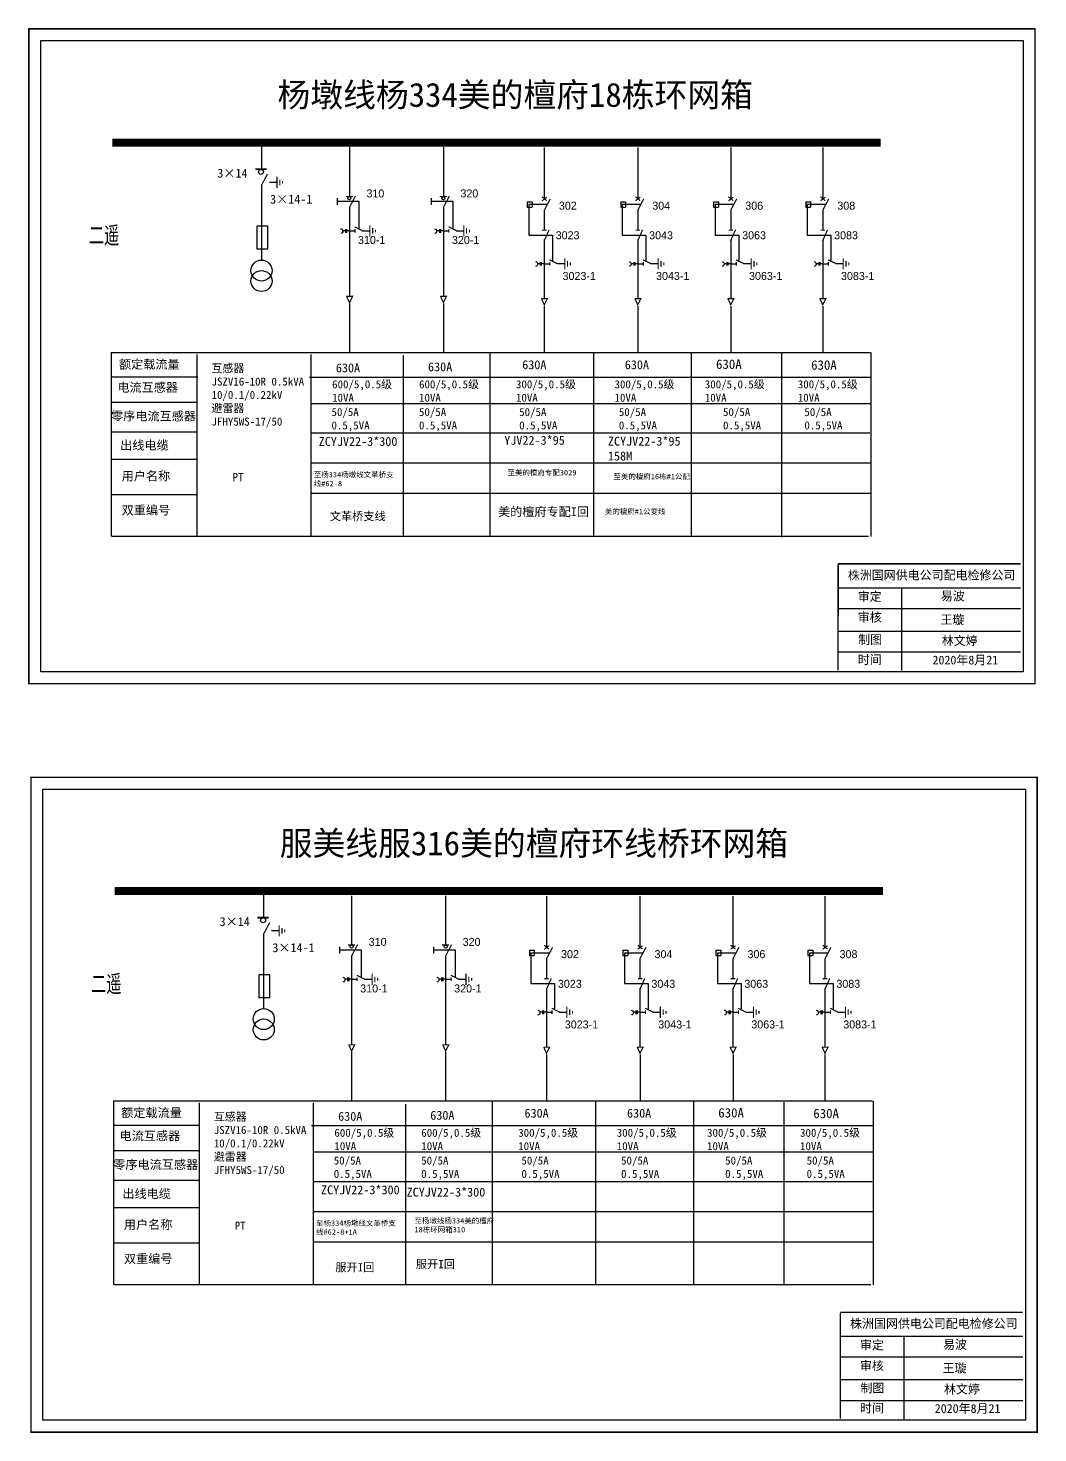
# Model space of a CAD drawing. Extents: x -45 to 361, y -442 to -263.
# Drawn here: x -44.9 to 81.1, y -441.8 to -266.6 of the extents above; entities that cross this region are included whole.
import ezdxf

# ---------------------------------------------------------------- set-up
doc = ezdxf.new("R2010")
doc.units = 0
doc.header["$LTSCALE"] = 0.774411
doc.linetypes.add('ACAD_ISO02W100', pattern=[15, 12, -3])
doc.linetypes.add('CENTER', pattern=[50.8, 31.75, -6.35, 6.35, -6.35])
doc.layers.get('0').update_dxf_attribs({"linetype": 'CONTINUOUS'})
doc.layers.add('2', color=7, linetype='CONTINUOUS')
doc.layers.add('3', color=7, linetype='CONTINUOUS')
doc.styles.add('hztxt_txtstyle_0.00_0_0', font='simkai.ttf')
doc.styles.add('hztxt_txtstyle_1.80_0_0', font='', dxfattribs={"height": 1.8, "bigfont": 'hztxt.shx'})
doc.styles.add('hztxt_txtstyle_2.70_0_0', font='simkai.ttf', dxfattribs={"height": 2.7})
doc.styles.add('字体', font='simkai_0.ttf', dxfattribs={"height": 2.5})
doc.styles.add('宋体', font='', dxfattribs={"width": 0.65})
doc.styles.get('hztxt_txtstyle_1.80_0_0').set_extended_font_data('hztxt')
doc.styles.get('宋体').set_extended_font_data('SimSun')

# ---------------------------------------------------------------- blocks, each defined once
blk = doc.blocks.new('JD')
for points in [[(-2, 0.2), (-2, -0.2), (2, 0.2), (2, -0.2)], [(1, -1.2), (1, -0.8), (-1, -1.2), (-1, -0.8)], [(-0.5, -1.8), (-0.5, -2.2), (0.5, -1.8), (0.5, -2.2)]]:
    blk.add_trace(points)

msp = doc.modelspace()

# ---------------------------------------------------------------- linework, layer by layer
at = {"color": 0}
for p, q in [((-15.78, -280.84, 0.01), (-15.78, -284.13, 0.01)), ((-4.8, -281.44, 0.01), (-4.8, -287.55, 0.01)), ((6.92, -281.44, 0.01), (6.92, -287.55, 0.01)), ((19.51, -281.47, 0.01), (19.51, -287.89, 0.01)), ((31.17, -281.47, 0.01), (31.17, -287.89, 0.01)), ((42.76, -281.47, 0.01), (42.76, -287.89, 0.01)), ((54.24, -281.47, 0.01), (54.24, -287.89, 0.01)), ((-15.77, -286.16, 0.01), (-15.77, -295.49, 0.01)), ((-14.78, -285.79, 0.01), (-13.84, -285.79, 0.01)), ((-4.8, -288.91, 0.01), (-4.8, -300.01, 0.01)), ((6.92, -288.91, 0.01), (6.92, -300.01, 0.01)), ((17.38, -288.24, 0.01), (17.98, -288.24, 0.01)), ((17.38, -288.24, 0.01), (17.38, -288.9, 0.01)), ((17.38, -288.9, 0.01), (17.98, -288.9, 0.01)), ((17.98, -288.24, 0.01), (17.98, -288.9, 0.01)), ((29.04, -288.24, 0.01), (29.63, -288.24, 0.01)), ((29.04, -288.24, 0.01), (29.04, -288.9, 0.01)), ((29.04, -288.9, 0.01), (29.63, -288.9, 0.01)), ((29.63, -288.24, 0.01), (29.63, -288.9, 0.01)), ((40.63, -288.24, 0.01), (41.23, -288.24, 0.01)), ((40.63, -288.24, 0.01), (40.63, -288.9, 0.01)), ((40.63, -288.9, 0.01), (41.23, -288.9, 0.01)), ((41.23, -288.24, 0.01), (41.23, -288.9, 0.01)), ((52.11, -288.24, 0.01), (52.71, -288.24, 0.01)), ((52.11, -288.24, 0.01), (52.11, -288.9, 0.01)), ((52.11, -288.9, 0.01), (52.71, -288.9, 0.01)), ((52.71, -288.24, 0.01), (52.71, -288.9, 0.01)), ((19.51, -289.25, 0.01), (19.51, -291.73, 0.01)), ((31.17, -289.25, 0.01), (31.17, -291.73, 0.01)), ((42.76, -289.25, 0.01), (42.76, -291.73, 0.01)), ((54.24, -289.25, 0.01), (54.24, -291.73, 0.01)), ((-4.8, -291.86, 0.01), (-4.11, -291.86, 0.01)), ((-3.2, -291.84, 0.01), (-2.26, -291.84, 0.01)), ((6.92, -291.86, 0.01), (7.61, -291.86, 0.01)), ((8.51, -291.84, 0.01), (9.45, -291.84, 0.01)), ((19.51, -292.96, 0.01), (19.51, -300.27, 0.01)), ((31.17, -292.96, 0.01), (31.17, -300.27, 0.01)), ((42.76, -292.96, 0.01), (42.76, -300.27, 0.01)), ((54.24, -292.96, 0.01), (54.24, -300.27, 0.01)), ((19.51, -295.96, 0.01), (20.2, -295.96, 0.01)), ((21.1, -295.95, 0.01), (22.04, -295.95, 0.01)), ((31.17, -295.96, 0.01), (31.86, -295.96, 0.01)), ((32.76, -295.95, 0.01), (33.7, -295.95, 0.01)), ((42.76, -295.96, 0.01), (43.45, -295.96, 0.01)), ((44.36, -295.95, 0.01), (45.3, -295.95, 0.01)), ((54.24, -295.96, 0.01), (54.93, -295.96, 0.01)), ((55.83, -295.95, 0.01), (56.78, -295.95, 0.01)), ((-23.72, -310.12, 0.01), (-34.43, -310.12, 0.01)), ((-23.76, -313.26, 0.01), (-34.47, -313.26, 0.01)), ((-23.76, -316.98, 0.01), (-34.47, -316.98, 0.01)), ((-23.8, -320.37, 0.01), (-34.51, -320.37, 0.01)), ((-23.77, -324.78, 0.01), (-34.47, -324.78, 0.01)), ((-15.5, -374.22, 0.01), (-15.5, -377.51, 0.01)), ((-4.52, -374.82, 0.01), (-4.52, -380.93, 0.01)), ((7.2, -374.82, 0.01), (7.2, -380.93, 0.01)), ((19.79, -374.85, 0.01), (19.79, -381.27, 0.01)), ((31.44, -374.85, 0.01), (31.44, -381.27, 0.01)), ((43.04, -374.85, 0.01), (43.04, -381.27, 0.01)), ((54.52, -374.85, 0.01), (54.52, -381.27, 0.01)), ((-15.49, -379.54, 0.01), (-15.49, -388.87, 0.01)), ((-14.51, -379.17, 0.01), (-13.56, -379.17, 0.01)), ((17.66, -381.62, 0.01), (18.26, -381.62, 0.01)), ((17.66, -381.62, 0.01), (17.66, -382.28, 0.01)), ((18.26, -381.62, 0.01), (18.26, -382.28, 0.01)), ((29.31, -381.62, 0.01), (29.91, -381.62, 0.01)), ((29.31, -381.62, 0.01), (29.31, -382.28, 0.01)), ((29.91, -381.62, 0.01), (29.91, -382.28, 0.01)), ((40.91, -381.62, 0.01), (41.51, -381.62, 0.01)), ((40.91, -381.62, 0.01), (40.91, -382.28, 0.01)), ((41.51, -381.62, 0.01), (41.51, -382.28, 0.01)), ((52.39, -381.62, 0.01), (52.99, -381.62, 0.01)), ((52.39, -381.62, 0.01), (52.39, -382.28, 0.01)), ((52.99, -381.62, 0.01), (52.99, -382.28, 0.01)), ((-4.52, -382.29, 0.01), (-4.52, -393.4, 0.01)), ((7.2, -382.29, 0.01), (7.2, -393.4, 0.01)), ((17.66, -382.28, 0.01), (18.26, -382.28, 0.01)), ((19.79, -382.63, 0.01), (19.79, -385.11, 0.01)), ((29.31, -382.28, 0.01), (29.91, -382.28, 0.01)), ((31.44, -382.63, 0.01), (31.44, -385.11, 0.01)), ((40.91, -382.28, 0.01), (41.51, -382.28, 0.01)), ((43.04, -382.63, 0.01), (43.04, -385.11, 0.01)), ((52.39, -382.28, 0.01), (52.99, -382.28, 0.01)), ((54.52, -382.63, 0.01), (54.52, -385.11, 0.01)), ((-4.52, -385.24, 0.01), (-3.83, -385.24, 0.01)), ((-2.93, -385.22, 0.01), (-1.99, -385.22, 0.01)), ((7.2, -385.24, 0.01), (7.89, -385.24, 0.01)), ((8.79, -385.22, 0.01), (9.73, -385.22, 0.01)), ((19.79, -386.35, 0.01), (19.79, -393.65, 0.01)), ((31.44, -386.35, 0.01), (31.44, -393.65, 0.01)), ((43.04, -386.35, 0.01), (43.04, -393.65, 0.01)), ((54.52, -386.35, 0.01), (54.52, -393.65, 0.01)), ((19.79, -389.35, 0.01), (20.48, -389.35, 0.01)), ((21.38, -389.33, 0.01), (22.32, -389.33, 0.01)), ((31.44, -389.35, 0.01), (32.14, -389.35, 0.01)), ((33.04, -389.33, 0.01), (33.98, -389.33, 0.01)), ((43.04, -389.35, 0.01), (43.73, -389.35, 0.01)), ((44.64, -389.33, 0.01), (45.58, -389.33, 0.01)), ((54.52, -389.35, 0.01), (55.21, -389.35, 0.01)), ((56.11, -389.33, 0.01), (57.05, -389.33, 0.01)), ((-23.44, -403.5, 0.01), (-34.15, -403.5, 0.01)), ((-23.49, -406.65, 0.01), (-34.19, -406.65, 0.01)), ((-23.49, -410.36, 0.01), (-34.19, -410.36, 0.01)), ((-23.53, -413.75, 0.01), (-34.23, -413.75, 0.01)), ((-23.49, -418.16, 0.01), (-34.19, -418.16, 0.01))]:
    msp.add_line(p, q, dxfattribs=at)
at = {"color": 0, "linetype": 'ACAD_ISO02W100'}
for p, q in [((17.57, -288.58, 0.01), (17.57, -292.39, 0.01)), ((19.81, -288.58, 0.01), (17.57, -288.58, 0.01)), ((29.23, -288.58, 0.01), (29.23, -292.39, 0.01)), ((31.47, -288.58, 0.01), (29.23, -288.58, 0.01)), ((40.82, -288.58, 0.01), (40.82, -292.39, 0.01)), ((43.06, -288.58, 0.01), (40.82, -288.58, 0.01)), ((52.3, -288.58, 0.01), (52.3, -292.39, 0.01)), ((54.54, -288.58, 0.01), (52.3, -288.58, 0.01)), ((17.57, -292.39, 0.01), (20.52, -292.39, 0.01)), ((20.52, -292.39, 0.01), (20.52, -295.54, 0.01)), ((29.23, -292.39, 0.01), (32.18, -292.39, 0.01)), ((32.18, -292.39, 0.01), (32.18, -295.54, 0.01)), ((40.82, -292.39, 0.01), (43.78, -292.39, 0.01)), ((43.78, -292.39, 0.01), (43.78, -295.54, 0.01)), ((52.3, -292.39, 0.01), (55.26, -292.39, 0.01)), ((55.26, -292.39, 0.01), (55.26, -295.54, 0.01)), ((17.85, -381.96, 0.01), (17.85, -385.77, 0.01)), ((20.09, -381.96, 0.01), (17.85, -381.96, 0.01)), ((29.5, -381.96, 0.01), (29.5, -385.77, 0.01)), ((31.74, -381.96, 0.01), (29.5, -381.96, 0.01)), ((41.1, -381.96, 0.01), (41.1, -385.77, 0.01)), ((43.34, -381.96, 0.01), (41.1, -381.96, 0.01)), ((52.58, -381.96, 0.01), (52.58, -385.77, 0.01)), ((54.82, -381.96, 0.01), (52.58, -381.96, 0.01)), ((17.85, -385.77, 0.01), (20.8, -385.77, 0.01)), ((20.8, -385.77, 0.01), (20.8, -388.92, 0.01)), ((29.5, -385.77, 0.01), (32.46, -385.77, 0.01)), ((32.46, -385.77, 0.01), (32.46, -388.92, 0.01)), ((41.1, -385.77, 0.01), (44.06, -385.77, 0.01)), ((44.06, -385.77, 0.01), (44.06, -388.92, 0.01)), ((52.58, -385.77, 0.01), (55.53, -385.77, 0.01)), ((55.53, -385.77, 0.01), (55.53, -388.92, 0.01))]:
    msp.add_line(p, q, dxfattribs=at)
at = {"color": 0, "linetype": 'CENTER'}
for p, q in [((-4.79, -300.91, 0.01), (-4.79, -307.05, 0.01)), ((6.92, -300.91, 0.01), (6.92, -307.05, 0.01)), ((19.51, -301.25, 0.01), (19.51, -307.02, 0.01)), ((31.17, -301.25, 0.01), (31.17, -307.02, 0.01)), ((42.77, -301.25, 0.01), (42.77, -307.02, 0.01)), ((54.24, -301.25, 0.01), (54.24, -307.02, 0.01)), ((-4.52, -394.29, 0.01), (-4.52, -400.43, 0.01)), ((7.2, -394.29, 0.01), (7.2, -400.43, 0.01)), ((19.79, -394.63, 0.01), (19.79, -400.4, 0.01)), ((31.45, -394.63, 0.01), (31.45, -400.4, 0.01)), ((43.05, -394.63, 0.01), (43.05, -400.4, 0.01)), ((54.52, -394.63, 0.01), (54.52, -400.4, 0.01))]:
    msp.add_line(p, q, dxfattribs=at)
at = {"color": 0, "linetype": 'Continuous'}
for p, q in [((-34.49, -307.03, 0.01), (60.17, -307.03, 0.01)), ((-34.45, -329.98, 0.01), (-34.45, -307.03, 0.01)), ((-23.82, -307.28, 0.01), (-23.82, -329.97, 0.01)), ((-9.61, -307.28, 0.01), (-9.61, -329.97, 0.01)), ((1.91, -307.43, 0.01), (1.91, -329.96, 0.01)), ((12.73, -307.08, 0.01), (12.73, -329.97, 0.01)), ((25.63, -307.08, 0.01), (25.63, -329.97, 0.01)), ((37.83, -307.09, 0.01), (37.83, -329.99, 0.01)), ((49.09, -307.17, 0.01), (49.09, -330.07, 0.01)), ((60.23, -307.05, 0.01), (60.23, -329.99, 0.01)), ((-9.79, -310.1, 0.01), (60.2, -310.1, 0.01)), ((-9.61, -313.39, 0.01), (60.23, -313.39, 0.01)), ((-9.61, -317.08, 0.01), (60.11, -317.08, 0.01)), ((-9.61, -320.81, 0.01), (60.3, -320.81, 0.01)), ((-9.61, -324.6, 0.01), (60.2, -324.6, 0.01)), ((59.96, -329.98, 0.01), (-34.37, -329.98, 0.01)), ((56.16, -336.38, 0.01), (78.91, -336.38, 0.01)), ((64.06, -336.38, 0.01), (64.06, -346.72, 0.01)), ((56.16, -338.97, 0.01), (78.91, -338.97, 0.01)), ((56.16, -341.8, 0.01), (78.91, -341.8, 0.01)), ((56.16, -344.39, 0.01), (78.91, -344.39, 0.01)), ((-34.21, -400.42, 0.01), (60.45, -400.42, 0.01)), ((-34.17, -423.36, 0.01), (-34.17, -400.42, 0.01)), ((-23.54, -400.66, 0.01), (-23.54, -423.35, 0.01)), ((-9.33, -400.66, 0.01), (-9.33, -423.35, 0.01)), ((2.18, -400.81, 0.01), (2.18, -423.34, 0.01)), ((13.01, -400.46, 0.01), (13.01, -423.35, 0.01)), ((25.9, -400.46, 0.01), (25.9, -423.35, 0.01)), ((38.1, -400.47, 0.01), (38.1, -423.37, 0.01)), ((49.37, -400.55, 0.01), (49.37, -423.45, 0.01)), ((60.51, -400.43, 0.01), (60.51, -423.37, 0.01)), ((-9.51, -403.48, 0.01), (60.48, -403.48, 0.01)), ((-9.33, -406.78, 0.01), (60.51, -406.78, 0.01)), ((-9.33, -410.46, 0.01), (60.39, -410.46, 0.01)), ((-9.33, -414.19, 0.01), (60.58, -414.19, 0.01)), ((-9.33, -417.98, 0.01), (60.48, -417.98, 0.01)), ((60.24, -423.36, 0.01), (-34.1, -423.36, 0.01)), ((56.44, -429.76, 0.01), (79.19, -429.76, 0.01)), ((64.34, -429.76, 0.01), (64.34, -440.1, 0.01)), ((56.44, -432.35, 0.01), (79.19, -432.35, 0.01)), ((56.44, -435.18, 0.01), (79.19, -435.18, 0.01)), ((56.44, -437.77, 0.01), (79.19, -437.77, 0.01))]:
    msp.add_line(p, q, dxfattribs=at)
at = {"color": 0, "linetype": 'Continuous', "const_width": 0.182, "elevation": 0.01}
for points in [[(-44.78, -266.66), (80.7, -266.66), (80.7, -348.36), (-44.78, -348.36)], [(-44.5, -360.04), (80.98, -360.04), (80.98, -441.74), (-44.5, -441.74)]]:
    msp.add_lwpolyline(points, close=True, dxfattribs=at)
at = {"color": 0, "linetype": 'Continuous', "elevation": 0.01}
for points in [[(-43.3, -268.13), (79.23, -268.13), (79.23, -346.88), (-43.3, -346.88)], [(-43.02, -361.51), (79.51, -361.51), (79.51, -440.26), (-43.02, -440.26)]]:
    msp.add_lwpolyline(points, close=True, dxfattribs=at)
at = {"color": 0, "elevation": 0.01}
for points, const_width in [([(-34.37, -280.84), (61.47, -280.84)], 0.998), ([(-16.53, -284.17), (-15.13, -284.17)], 0.238), ([(-15.77, -286.2), (-15.02, -284.78)], 0.15), ([(-5.24, -287.57), (-4.36, -287.57)], 0.15), ([(-4.8, -288.95), (-4.05, -287.53)], 0.15), ([(6.48, -287.57), (7.36, -287.57)], 0.15), ([(6.92, -288.95), (7.67, -287.53)], 0.15), ([(19.23, -287.61), (19.82, -288.1)], 0.15), ([(19.22, -288.11), (19.83, -287.66)], 0.15), ([(19.51, -289.29), (20.26, -287.87)], 0.15), ([(30.89, -287.61), (31.47, -288.1)], 0.15), ([(30.88, -288.11), (31.49, -287.66)], 0.15), ([(31.17, -289.29), (31.91, -287.87)], 0.15), ([(42.48, -288.11), (43.09, -287.66)], 0.15), ([(42.48, -287.61), (43.07, -288.1)], 0.15), ([(42.76, -289.29), (43.51, -287.87)], 0.15), ([(53.96, -288.11), (54.56, -287.66)], 0.15), ([(53.96, -287.61), (54.55, -288.1)], 0.15), ([(54.24, -289.29), (54.99, -287.87)], 0.15), ([(-4.15, -291.36), (-3.15, -291.86)], 0.15), ([(-4.11, -291.63), (-4.11, -292.09)], 0.15), ([(7.57, -291.36), (8.57, -291.86)], 0.15), ([(7.61, -291.63), (7.61, -292.09)], 0.15), ([(19.24, -291.77), (19.79, -291.77)], 0.15), ([(19.48, -293.15), (20.11, -291.73)], 0.15), ([(30.9, -291.77), (31.45, -291.77)], 0.15), ([(31.14, -293.15), (31.77, -291.73)], 0.15), ([(42.5, -291.77), (43.05, -291.77)], 0.15), ([(42.73, -293.15), (43.36, -291.73)], 0.15), ([(53.97, -291.77), (54.53, -291.77)], 0.15), ([(54.21, -293.15), (54.84, -291.73)], 0.15), ([(20.16, -295.47), (21.16, -295.96)], 0.15), ([(20.2, -295.73), (20.2, -296.19)], 0.15), ([(31.82, -295.47), (32.82, -295.96)], 0.15), ([(31.86, -295.73), (31.86, -296.19)], 0.15), ([(43.42, -295.47), (44.41, -295.96)], 0.15), ([(43.45, -295.73), (43.45, -296.19)], 0.15), ([(54.89, -295.47), (55.89, -295.96)], 0.15), ([(54.93, -295.73), (54.93, -296.19)], 0.15), ([(-5.17, -300.04), (-4.4, -300.04), (-4.79, -300.81), (-5.16, -300.02)], 0.15), ([(6.55, -300.04), (7.31, -300.04), (6.92, -300.81), (6.56, -300.02)], 0.15), ([(19.14, -300.32), (19.9, -300.32), (19.51, -301.09), (19.15, -300.3)], 0.15), ([(30.8, -300.32), (31.56, -300.32), (31.17, -301.09), (30.81, -300.3)], 0.15), ([(42.4, -300.32), (43.16, -300.32), (42.77, -301.09), (42.4, -300.3)], 0.15), ([(53.87, -300.32), (54.63, -300.32), (54.24, -301.09), (53.88, -300.3)], 0.15), ([(-34.09, -374.22), (61.75, -374.22)], 0.998), ([(-16.26, -377.55), (-14.85, -377.55)], 0.238), ([(-15.49, -379.58), (-14.74, -378.16)], 0.15), ([(-4.96, -380.95), (-4.08, -380.95)], 0.15), ([(-4.52, -382.33), (-3.77, -380.91)], 0.15), ([(6.76, -380.95), (7.64, -380.95)], 0.15), ([(7.2, -382.33), (7.95, -380.91)], 0.15), ([(19.51, -380.99), (20.09, -381.48)], 0.15), ([(19.5, -381.49), (20.11, -381.04)], 0.15), ([(19.79, -382.67), (20.54, -381.25)], 0.15), ([(31.16, -381.49), (31.77, -381.04)], 0.15), ([(31.17, -380.99), (31.75, -381.48)], 0.15), ([(31.44, -382.67), (32.19, -381.25)], 0.15), ([(42.76, -381.49), (43.37, -381.04)], 0.15), ([(42.76, -380.99), (43.35, -381.48)], 0.15), ([(43.04, -382.67), (43.79, -381.25)], 0.15), ([(54.24, -380.99), (54.83, -381.48)], 0.15), ([(54.23, -381.49), (54.84, -381.04)], 0.15), ([(54.52, -382.67), (55.27, -381.25)], 0.15), ([(-3.87, -384.74), (-2.87, -385.24)], 0.15), ([(-3.83, -385.01), (-3.83, -385.47)], 0.15), ([(7.85, -384.74), (8.85, -385.24)], 0.15), ([(7.89, -385.01), (7.89, -385.47)], 0.15), ([(19.52, -385.15), (20.07, -385.15)], 0.15), ([(19.76, -386.53), (20.39, -385.12)], 0.15), ([(31.18, -385.15), (31.73, -385.15)], 0.15), ([(31.41, -386.53), (32.04, -385.12)], 0.15), ([(42.77, -385.15), (43.33, -385.15)], 0.15), ([(43.01, -386.53), (43.64, -385.12)], 0.15), ([(54.25, -385.15), (54.81, -385.15)], 0.15), ([(54.49, -386.53), (55.12, -385.12)], 0.15), ([(20.44, -388.85), (21.44, -389.35)], 0.15), ([(20.48, -389.12), (20.48, -389.58)], 0.15), ([(32.1, -388.85), (33.1, -389.35)], 0.15), ([(32.14, -389.12), (32.14, -389.58)], 0.15), ([(43.7, -388.85), (44.69, -389.35)], 0.15), ([(43.73, -389.12), (43.73, -389.58)], 0.15), ([(55.17, -388.85), (56.17, -389.35)], 0.15), ([(55.21, -389.12), (55.21, -389.58)], 0.15), ([(-4.89, -393.42), (-4.13, -393.42), (-4.52, -394.19), (-4.88, -393.4)], 0.15), ([(6.83, -393.42), (7.59, -393.42), (7.2, -394.19), (6.84, -393.4)], 0.15), ([(19.42, -393.7), (20.18, -393.7), (19.79, -394.47), (19.43, -393.68)], 0.15), ([(31.08, -393.7), (31.84, -393.7), (31.45, -394.47), (31.09, -393.68)], 0.15), ([(42.67, -393.7), (43.44, -393.7), (43.05, -394.47), (42.68, -393.68)], 0.15), ([(54.15, -393.7), (54.91, -393.7), (54.52, -394.47), (54.16, -393.68)], 0.15)]:
    msp.add_lwpolyline(points, dxfattribs=dict(at, const_width=const_width))
for points in [[(-6.31, -287.8), (-6.31, -288.63)], [(5.41, -287.8), (5.41, -288.63)], [(-16.36, -291.32), (-16.36, -294.12), (-14.98, -294.12), (-14.98, -291.29), (-16.36, -291.29)], [(-5.3, -291.85), (-5.62, -291.85)], [(-5.3, -291.64), (-5.3, -292.1)], [(-5.16, -291.64), (-5.16, -292.1)], [(-4.8, -291.85), (-5.16, -291.85)], [(6.42, -291.85), (6.1, -291.85)], [(6.42, -291.64), (6.42, -292.1)], [(6.56, -291.64), (6.56, -292.1)], [(6.92, -291.85), (6.56, -291.85)], [(19, -295.96), (18.69, -295.96)], [(19, -295.75), (19, -296.2)], [(19.14, -295.75), (19.14, -296.2)], [(19.51, -295.96), (19.14, -295.96)], [(30.66, -295.96), (30.35, -295.96)], [(30.66, -295.75), (30.66, -296.2)], [(30.8, -295.75), (30.8, -296.2)], [(31.16, -295.96), (30.8, -295.96)], [(42.26, -295.96), (41.94, -295.96)], [(42.26, -295.75), (42.26, -296.2)], [(42.4, -295.75), (42.4, -296.2)], [(42.76, -295.96), (42.4, -295.96)], [(53.74, -295.96), (53.42, -295.96)], [(53.74, -295.75), (53.74, -296.2)], [(53.88, -295.75), (53.88, -296.2)], [(54.24, -295.96), (53.88, -295.96)], [(-6.03, -381.18), (-6.03, -382.01)], [(5.69, -381.18), (5.69, -382.01)], [(-16.08, -384.71), (-16.08, -387.51), (-14.7, -387.51), (-14.7, -384.67), (-16.08, -384.67)], [(-5.02, -385.23), (-5.34, -385.23)], [(-5.02, -385.02), (-5.02, -385.48)], [(-4.88, -385.02), (-4.88, -385.48)], [(-4.52, -385.23), (-4.88, -385.23)], [(6.69, -385.23), (6.38, -385.23)], [(6.69, -385.02), (6.69, -385.48)], [(6.84, -385.02), (6.84, -385.48)], [(7.2, -385.23), (6.84, -385.23)], [(19.28, -389.34), (18.97, -389.34)], [(19.28, -389.13), (19.28, -389.58)], [(19.42, -389.13), (19.42, -389.58)], [(19.79, -389.34), (19.42, -389.34)], [(30.94, -389.34), (30.63, -389.34)], [(30.94, -389.13), (30.94, -389.58)], [(31.08, -389.13), (31.08, -389.58)], [(31.44, -389.34), (31.08, -389.34)], [(42.54, -389.34), (42.22, -389.34)], [(42.54, -389.13), (42.54, -389.58)], [(42.68, -389.13), (42.68, -389.58)], [(43.04, -389.34), (42.68, -389.34)], [(54.02, -389.34), (53.7, -389.34)], [(54.02, -389.13), (54.02, -389.58)], [(54.16, -389.13), (54.16, -389.58)], [(54.52, -389.34), (54.16, -389.34)]]:
    msp.add_lwpolyline(points, dxfattribs=at)
at = {"color": 0, "linetype": 'ACAD_ISO02W100', "elevation": 0.01}
for points in [[(-3.57, -291.63), (-3.57, -288.21), (-6.31, -288.21)], [(8.15, -291.63), (8.15, -288.21), (5.41, -288.21)], [(-3.29, -385.01), (-3.29, -381.59), (-6.03, -381.59)], [(8.43, -385.01), (8.43, -381.59), (5.69, -381.59)]]:
    msp.add_lwpolyline(points, dxfattribs=at)
at = {"color": 0, "elevation": 0.01}
for points in [[(-5.89, -291.6, -0.877934), (-5.87, -292.2)], [(5.83, -291.6, -0.877934), (5.84, -292.2)], [(18.42, -295.7, -0.877934), (18.43, -296.31)], [(30.08, -295.7, -0.877934), (30.09, -296.31)], [(41.68, -295.7, -0.877934), (41.69, -296.31)], [(53.15, -295.7, -0.877934), (53.16, -296.31)], [(-5.61, -384.98, -0.877934), (-5.6, -385.58)], [(6.11, -384.98, -0.877934), (6.12, -385.58)], [(18.7, -389.08, -0.877934), (18.71, -389.69)], [(30.36, -389.08, -0.877934), (30.37, -389.69)], [(41.95, -389.08, -0.877934), (41.97, -389.69)], [(53.43, -389.08, -0.877934), (53.44, -389.69)]]:
    msp.add_lwpolyline(points, format="xyb", dxfattribs=at)
at = {"color": 0, "linetype": 'Continuous', "const_width": 0.182, "elevation": 0.01}
for points in [[(56.16, -333.48), (56.15, -346.68)], [(56.44, -426.86), (56.43, -440.06)]]:
    msp.add_lwpolyline(points, dxfattribs=at)
at = {"color": 0, "linetype": 'Continuous', "const_width": 0.182}
for points in [[(56.16, -333.4), (78.91, -333.4)], [(56.44, -426.78), (79.19, -426.78)]]:
    msp.add_lwpolyline(points, dxfattribs=at)
at = {"color": 0}
for centre, radius in [((-15.83, -284.51, 0.01), 0.305), ((-4.8, -287.78, 0.01), 0.192), ((6.92, -287.78, 0.01), 0.192), ((-15.56, -377.89, 0.01), 0.305), ((-4.52, -381.16, 0.01), 0.192), ((7.2, -381.16, 0.01), 0.192)]:
    msp.add_circle(centre, radius, dxfattribs=at)
at = {"layer": '2', "color": 0}
for centre in [(-15.76, -296.82, 0.01), (-15.76, -298.12, 0.01), (-15.48, -390.2, 0.01), (-15.48, -391.5, 0.01)]:
    msp.add_circle(centre, 1.31, dxfattribs=at)

# ---------------------------------------------------------------- block references
at = {"color": 0, "xscale": 0.3494655254594932, "yscale": 0.3494655254594932, "zscale": 0.3494655254595134, "rotation": 90}
for p in [(-13.83, -285.82, 0.01), (-2.25, -291.87, 0.01), (9.47, -291.87, 0.01), (22.06, -295.97, 0.01), (33.71, -295.97, 0.01), (45.31, -295.97, 0.01), (56.79, -295.97, 0.01), (-13.55, -379.2, 0.01), (-1.97, -385.25, 0.01), (9.75, -385.25, 0.01), (22.33, -389.35, 0.01), (33.99, -389.35, 0.01), (45.59, -389.35, 0.01), (57.07, -389.35, 0.01)]:
    msp.add_blockref('JD', p, dxfattribs=at)

# ---------------------------------------------------------------- texts
at = {"color": 0, "linetype": 'Continuous', "style": 'hztxt_txtstyle_2.70_0_0'}
for s, p in [('3×14', (-21.27, -285.22, 0.01)), ('3×14-1', (-14.69, -288.47, 0.01)), ('3×14', (-20.99, -378.6, 0.01)), ('3×14-1', (-14.41, -381.85, 0.01))]:
    msp.add_text(s, height=1.109, dxfattribs=at).set_placement(p)
at = {"color": 0, "style": 'hztxt_txtstyle_1.80_0_0'}
for s, p in [('310', (-2.67, -287.69, 0.01)), ('320', (9.05, -287.69, 0.01)), ('302', (21.33, -289.22, 0.01)), ('304', (32.98, -289.22, 0.01)), ('306', (44.58, -289.22, 0.01)), ('308', (56.06, -289.22, 0.01)), ('310-1', (-3.73, -293.5, 0.01)), ('320-1', (7.99, -293.5, 0.01)), ('3023', (20.93, -292.91, 0.01)), ('3043', (32.59, -292.91, 0.01)), ('3063', (44.19, -292.91, 0.01)), ('3083', (55.66, -292.91, 0.01)), ('3023-1', (21.79, -297.99, 0.01)), ('3043-1', (33.45, -297.99, 0.01)), ('3063-1', (45.05, -297.99, 0.01)), ('3083-1', (56.52, -297.99, 0.01)), ('310', (-2.39, -381.07, 0.01)), ('320', (9.33, -381.07, 0.01)), ('302', (21.6, -382.6, 0.01)), ('304', (33.26, -382.6, 0.01)), ('306', (44.86, -382.6, 0.01)), ('308', (56.34, -382.6, 0.01)), ('3023', (21.21, -386.3, 0.01)), ('3043', (32.87, -386.3, 0.01)), ('3063', (44.46, -386.3, 0.01)), ('3083', (55.94, -386.3, 0.01)), ('310-1', (-3.45, -386.88, 0.01)), ('320-1', (8.27, -386.88, 0.01)), ('3023-1', (22.07, -391.37, 0.01)), ('3043-1', (33.73, -391.37, 0.01)), ('3063-1', (45.33, -391.37, 0.01)), ('3083-1', (56.8, -391.37, 0.01))]:
    msp.add_text(s, height=0.998, dxfattribs=at).set_placement(p)
at = {"color": 7, "linetype": 'Continuous', "true_color": 0xffffff, "attachment_point": 1}
for s, insert, char_height, width, style in [('杨墩线杨334美的檀府18栋环网箱', (-13.77, -273.39, 0.01), 3, 90.5642, '字体'), ('{\\fSimSun|b0|i0|c134|p2;ZCYJV22-3*300}', (-8.62, -317.58, 0.01), 1.1094, 17.8852, 'hztxt_txtstyle_2.70_0_0'), ('{\\fSimSun|b0|i0|c134|p2;YJV22-3*95}', (14.52, -317.44, 0.01), 1.1094, 17.8852, 'hztxt_txtstyle_2.70_0_0'), ('{\\fSimSun|b0|i0|c134|p2;ZCYJV22-3*95\\P158M}', (27.45, -317.55, 0.01), 1.1094, 17.8852, 'hztxt_txtstyle_2.70_0_0'), ('{\\fSimSun|b0|i0|c134|p2;至杨334杨墩线文革桥支线#62-8}', (-9.24, -321.95, 0.01), 0.6656, 10.0352, 'hztxt_txtstyle_2.70_0_0'), ('{\\fSimSun|b0|i0|c134|p2;至美的檀府专配3029}', (14.92, -321.7, 0.01), 0.6656, 10.0352, 'hztxt_txtstyle_2.70_0_0'), ('{\\fSimSun|b0|i0|c134|p2;至美的檀府16栋#1公配}', (28.13, -322.18, 0.01), 0.6656, 10.0352, 'hztxt_txtstyle_2.70_0_0'), ('{\\fSimSun|b0|i0|c134|p2;文革桥支线}', (-7.24, -326.96, -0.01), 1.02, 10.9899, 'hztxt_txtstyle_2.70_0_0'), ('{\\fSimSun|b0|i0|c134|p2;美的檀府专配I回}', (13.74, -326.34, 0.01), 1.1094, 11.6994, 'hztxt_txtstyle_2.70_0_0'), ('{\\fSimSun|b0|i0|c134|p2;美的檀府#1公变线}', (27.06, -326.55, 0.01), 0.6656, 10.0352, 'hztxt_txtstyle_2.70_0_0'), ('株洲国网供电公司配电检修公司', (57.37, -334.27), 1.0944, 29.9201, '字体'), ('易波', (68.97, -336.88, 0.01), 1.094, 8.5588, '字体'), ('王璇', (68.92, -339.82, 0.01), 1.094, 8.5588, '字体'), ('2020年8月21', (67.93, -344.86, 0.01), 1.094, 16.0081, '字体'), ('服美线服316美的檀府环线桥环网箱', (-13.49, -366.77, 0.01), 3, 90.5642, '字体'), ('{\\fSimSun|b0|i0|c134|p2;ZCYJV22-3*300}', (-8.34, -410.96, 0.01), 1.1094, 17.8852, 'hztxt_txtstyle_2.70_0_0'), ('{\\fSimSun|b0|i0|c134|p2;ZCYJV22-3*300}', (2.34, -411.24, 0.01), 1.1094, 17.8852, 'hztxt_txtstyle_2.70_0_0'), ('{\\fSimSun|b0|i0|c134|p2;至杨334杨墩线文革桥支线#62-8+1A}', (-8.96, -415.33, 0.01), 0.6656, 10.0352, 'hztxt_txtstyle_2.70_0_0'), ('{\\fSimSun|b0|i0|c134|p2;至\\fKaiTi_GB2312|b0|i0|c134|p49;杨墩线杨334美的檀府18栋环网箱310}', (3.32, -415.03, 0.01), 0.6656, 10.0352, 'hztxt_txtstyle_2.70_0_0'), ('{\\fSimSun|b0|i0|c134|p2;服开I回}', (-6.55, -420.66, -0.01), 1.02, 10.9899, 'hztxt_txtstyle_2.70_0_0'), ('{\\fSimSun|b0|i0|c134|p2;服开I回}', (3.5, -420.26, -0.01), 1.02, 10.9899, 'hztxt_txtstyle_2.70_0_0'), ('株洲国网供电公司配电检修公司', (57.65, -427.65), 1.0944, 29.9201, '字体'), ('易波', (69.25, -430.26, 0.01), 1.094, 8.5588, '字体'), ('王璇', (69.2, -433.2, 0.01), 1.094, 8.5588, '字体'), ('2020年8月21', (68.21, -438.24, 0.01), 1.094, 16.0081, '字体')]:
    msp.add_mtext(s, dxfattribs=dict(at, insert=insert, char_height=char_height, width=width, style=style))
at = {"color": 0, "linetype": 'Continuous', "attachment_point": 1}
for s, insert, char_height, width, style in [('{\\fSimSun|b0|i0|c134|p2;额定载流量}', (-33.54, -307.95, 0.01), 1.1094, 17.8852, 'hztxt_txtstyle_2.70_0_0'), ('\\A1;{\\fSimSun|b0|i0|c134|p2;互感器\\PJSZV16-10R 0.5kVA\\P10/0.1/0.22kV\\P避雷器\\PJFHY5WS-17/50}', (-21.99, -308.5, 0.01), 0.9985, 18.4113, 'hztxt_txtstyle_2.70_0_0'), ('{\\fSimSun|b0|i0|c134|p2;630A}', (-6.48, -308.4, 0.01), 1.1094, 17.8852, 'hztxt_txtstyle_2.70_0_0'), ('{\\fSimSun|b0|i0|c134|p2;630A}', (5.01, -308.27, 0.01), 1.1094, 17.8852, 'hztxt_txtstyle_2.70_0_0'), ('{\\fSimSun|b0|i0|c134|p2;630A}', (16.76, -308.01, 0.01), 1.1094, 17.8852, 'hztxt_txtstyle_2.70_0_0'), ('{\\fSimSun|b0|i0|c134|p2;630A}', (29.55, -308.01, 0.01), 1.1094, 17.8852, 'hztxt_txtstyle_2.70_0_0'), ('{\\fSimSun|b0|i0|c134|p2;630A}', (40.93, -307.91, 0.01), 1.1757, 9.454, 'hztxt_txtstyle_0.00_0_0'), ('{\\fSimSun|b0|i0|c134|p2;630A}', (52.79, -308.01, 0.01), 1.1757, 9.454, 'hztxt_txtstyle_0.00_0_0'), ('{\\fSimSun|b0|i0|c134|p2;电流互感器}', (-33.74, -310.83, 0.01), 1.1094, 17.8852, 'hztxt_txtstyle_2.70_0_0'), ('\\A1;{\\fSimSun|b0|i0|c134|p2;600/5,0.5级\\P10VA}', (-6.95, -310.51, 0.01), 0.9985, 18.4113, 'hztxt_txtstyle_2.70_0_0'), ('\\A1;{\\fSimSun|b0|i0|c134|p2;600/5,0.5级\\P10VA}', (3.89, -310.51, 0.01), 0.9985, 18.4113, 'hztxt_txtstyle_2.70_0_0'), ('\\A1;{\\fSimSun|b0|i0|c134|p2;300/5,0.5级\\P10VA}', (15.98, -310.51, 0.01), 0.9985, 18.4113, 'hztxt_txtstyle_2.70_0_0'), ('\\A1;{\\fSimSun|b0|i0|c134|p2;300/5,0.5级\\P10VA}', (28.27, -310.51, 0.01), 0.9985, 18.4113, 'hztxt_txtstyle_2.70_0_0'), ('\\A1;{\\fSimSun|b0|i0|c134|p2;300/5,0.5级\\P10VA}', (39.53, -310.51, 0.01), 0.9985, 18.4113, 'hztxt_txtstyle_2.70_0_0'), ('\\A1;{\\fSimSun|b0|i0|c134|p2;300/5,0.5级\\P10VA}', (51.13, -310.51, 0.01), 0.9985, 18.4113, 'hztxt_txtstyle_2.70_0_0'), ('{\\fSimSun|b0|i0|c134|p2;零序电流互感器}', (-34.52, -314.41, 0.01), 1.1094, 17.8852, 'hztxt_txtstyle_2.70_0_0'), ('{\\fSimSun|b0|i0|c134|p2;50/5A\\P0.5,5VA}', (-7.03, -313.97, 0.01), 0.9985, 17.8852, 'hztxt_txtstyle_2.70_0_0'), ('{\\fSimSun|b0|i0|c134|p2;50/5A\\P0.5,5VA}', (3.88, -313.97, 0.01), 0.9985, 17.8852, 'hztxt_txtstyle_2.70_0_0'), ('{\\fSimSun|b0|i0|c134|p2;50/5A\\P0.5,5VA}', (16.38, -313.97, 0.01), 0.9985, 17.8852, 'hztxt_txtstyle_2.70_0_0'), ('{\\fSimSun|b0|i0|c134|p2;50/5A\\P0.5,5VA}', (28.81, -313.97, 0.01), 0.9985, 17.8852, 'hztxt_txtstyle_2.70_0_0'), ('{\\fSimSun|b0|i0|c134|p2;50/5A\\P0.5,5VA}', (41.8, -313.97, 0.01), 0.9985, 17.8852, 'hztxt_txtstyle_2.70_0_0'), ('{\\fSimSun|b0|i0|c134|p2;50/5A\\P0.5,5VA}', (51.95, -313.97, 0.01), 0.9985, 17.8852, 'hztxt_txtstyle_2.70_0_0'), ('{\\fSimSun|b0|i0|c134|p2;出线电缆}', (-33.39, -318.05, 0.01), 1.1094, 17.8852, 'hztxt_txtstyle_2.70_0_0'), ('{\\fSimSun|b0|i0|c134|p2;用户名称}', (-33.2, -321.89, 0.01), 1.1094, 17.8852, 'hztxt_txtstyle_2.70_0_0'), ('{\\fSimSun|b0|i0|c134|p2;PT}', (-19.37, -322.09, 0.01), 1.0024, 7.7986, 'hztxt_txtstyle_0.00_0_0'), ('{\\fSimSun|b0|i0|c134|p2;双重编号}', (-33.2, -326.15, 0.01), 1.1094, 17.8852, 'hztxt_txtstyle_2.70_0_0'), ('\\f\uffbfﾬￌﾣﾤ_GB2312|b0|i0|c134|p49;审定', (58.61, -336.95, 0.01), 1.0944, 8.5588, '字体'), ('\\f\uffbfﾬￌﾣﾤ_GB2312|b0|i0|c134|p49;审核', (58.61, -339.53, 0.01), 1.0944, 8.5588, '字体'), ('\\f\uffbfﾬￌﾣﾤ_GB2312|b0|i0|c134|p49;制图', (58.66, -342.31, 0.01), 1.0944, 8.5588, '字体'), ('林文婷', (69.08, -342.45, 0.01), 1.094, 8.5588, '字体'), ('\\f\uffbfﾬￌﾣﾤ_GB2312|b0|i0|c134|p49;时间', (58.61, -344.82, 0.01), 1.0944, 8.5588, '字体'), ('{\\fSimSun|b0|i0|c134|p2;额定载流量}', (-33.26, -401.33, 0.01), 1.1094, 17.8852, 'hztxt_txtstyle_2.70_0_0'), ('{\\fSimSun|b0|i0|c134|p2;630A}', (41.21, -401.3, 0.01), 1.1757, 9.454, 'hztxt_txtstyle_0.00_0_0'), ('\\A1;{\\fSimSun|b0|i0|c134|p2;互感器\\PJSZV16-10R 0.5kVA\\P10/0.1/0.22kV\\P避雷器\\PJFHY5WS-17/50}', (-21.71, -401.88, 0.01), 0.9985, 18.4113, 'hztxt_txtstyle_2.70_0_0'), ('{\\fSimSun|b0|i0|c134|p2;630A}', (-6.2, -401.78, 0.01), 1.1094, 17.8852, 'hztxt_txtstyle_2.70_0_0'), ('{\\fSimSun|b0|i0|c134|p2;630A}', (5.29, -401.65, 0.01), 1.1094, 17.8852, 'hztxt_txtstyle_2.70_0_0'), ('{\\fSimSun|b0|i0|c134|p2;630A}', (17.04, -401.39, 0.01), 1.1094, 17.8852, 'hztxt_txtstyle_2.70_0_0'), ('{\\fSimSun|b0|i0|c134|p2;630A}', (29.83, -401.39, 0.01), 1.1094, 17.8852, 'hztxt_txtstyle_2.70_0_0'), ('{\\fSimSun|b0|i0|c134|p2;630A}', (53.06, -401.39, 0.01), 1.1757, 9.454, 'hztxt_txtstyle_0.00_0_0'), ('{\\fSimSun|b0|i0|c134|p2;电流互感器}', (-33.46, -404.21, 0.01), 1.1094, 17.8852, 'hztxt_txtstyle_2.70_0_0'), ('\\A1;{\\fSimSun|b0|i0|c134|p2;600/5,0.5级\\P10VA}', (-6.67, -403.89, 0.01), 0.9985, 18.4113, 'hztxt_txtstyle_2.70_0_0'), ('\\A1;{\\fSimSun|b0|i0|c134|p2;600/5,0.5级\\P10VA}', (4.17, -403.89, 0.01), 0.9985, 18.4113, 'hztxt_txtstyle_2.70_0_0'), ('\\A1;{\\fSimSun|b0|i0|c134|p2;300/5,0.5级\\P10VA}', (16.26, -403.89, 0.01), 0.9985, 18.4113, 'hztxt_txtstyle_2.70_0_0'), ('\\A1;{\\fSimSun|b0|i0|c134|p2;300/5,0.5级\\P10VA}', (28.55, -403.89, 0.01), 0.9985, 18.4113, 'hztxt_txtstyle_2.70_0_0'), ('\\A1;{\\fSimSun|b0|i0|c134|p2;300/5,0.5级\\P10VA}', (39.81, -403.89, 0.01), 0.9985, 18.4113, 'hztxt_txtstyle_2.70_0_0'), ('\\A1;{\\fSimSun|b0|i0|c134|p2;300/5,0.5级\\P10VA}', (51.41, -403.89, 0.01), 0.9985, 18.4113, 'hztxt_txtstyle_2.70_0_0'), ('{\\fSimSun|b0|i0|c134|p2;零序电流互感器}', (-34.25, -407.79, 0.01), 1.1094, 17.8852, 'hztxt_txtstyle_2.70_0_0'), ('{\\fSimSun|b0|i0|c134|p2;50/5A\\P0.5,5VA}', (-6.75, -407.35, 0.01), 0.9985, 17.8852, 'hztxt_txtstyle_2.70_0_0'), ('{\\fSimSun|b0|i0|c134|p2;50/5A\\P0.5,5VA}', (4.16, -407.35, 0.01), 0.9985, 17.8852, 'hztxt_txtstyle_2.70_0_0'), ('{\\fSimSun|b0|i0|c134|p2;50/5A\\P0.5,5VA}', (16.66, -407.35, 0.01), 0.9985, 17.8852, 'hztxt_txtstyle_2.70_0_0'), ('{\\fSimSun|b0|i0|c134|p2;50/5A\\P0.5,5VA}', (29.09, -407.35, 0.01), 0.9985, 17.8852, 'hztxt_txtstyle_2.70_0_0'), ('{\\fSimSun|b0|i0|c134|p2;50/5A\\P0.5,5VA}', (42.07, -407.35, 0.01), 0.9985, 17.8852, 'hztxt_txtstyle_2.70_0_0'), ('{\\fSimSun|b0|i0|c134|p2;50/5A\\P0.5,5VA}', (52.23, -407.35, 0.01), 0.9985, 17.8852, 'hztxt_txtstyle_2.70_0_0'), ('{\\fSimSun|b0|i0|c134|p2;出线电缆}', (-33.11, -411.43, 0.01), 1.1094, 17.8852, 'hztxt_txtstyle_2.70_0_0'), ('{\\fSimSun|b0|i0|c134|p2;用户名称}', (-32.92, -415.28, 0.01), 1.1094, 17.8852, 'hztxt_txtstyle_2.70_0_0'), ('{\\fSimSun|b0|i0|c134|p2;PT}', (-19.1, -415.48, 0.01), 1.0024, 7.7986, 'hztxt_txtstyle_0.00_0_0'), ('{\\fSimSun|b0|i0|c134|p2;双重编号}', (-32.92, -419.54, 0.01), 1.1094, 17.8852, 'hztxt_txtstyle_2.70_0_0'), ('\\f\uffbfﾬￌﾣﾤ_GB2312|b0|i0|c134|p49;审定', (58.88, -430.33, 0.01), 1.0944, 8.5588, '字体'), ('\\f\uffbfﾬￌﾣﾤ_GB2312|b0|i0|c134|p49;审核', (58.88, -432.91, 0.01), 1.0944, 8.5588, '字体'), ('\\f\uffbfﾬￌﾣﾤ_GB2312|b0|i0|c134|p49;制图', (58.94, -435.69, 0.01), 1.0944, 8.5588, '字体'), ('林文婷', (69.36, -435.83, 0.01), 1.094, 8.5588, '字体'), ('\\f\uffbfﾬￌﾣﾤ_GB2312|b0|i0|c134|p49;时间', (58.88, -438.2, 0.01), 1.0944, 8.5588, '字体')]:
    msp.add_mtext(s, dxfattribs=dict(at, insert=insert, char_height=char_height, width=width, style=style))
at = {"layer": '3', "color": 0, "style": '宋体', "width": 0.65}
for p in [(-37.3, -293.48, -0.01), (-37.02, -386.87, -0.01)]:
    msp.add_text('二遥', height=2.143, dxfattribs=at).set_placement(p)

doc.saveas('drawing.dxf')
